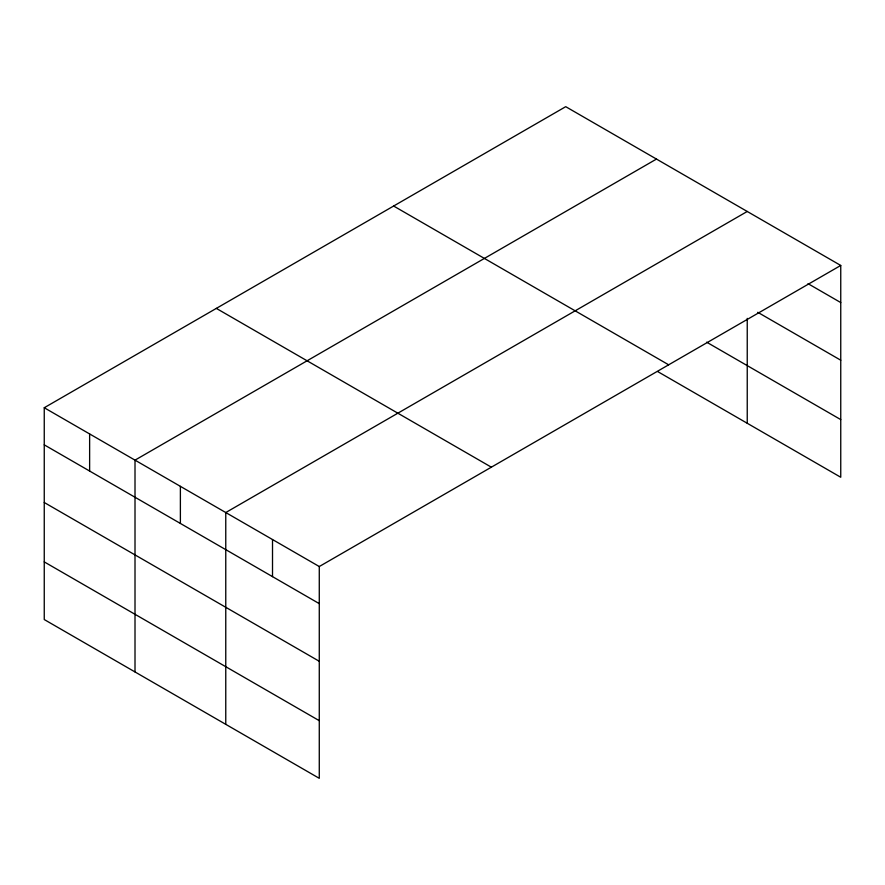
<?xml version="1.0" encoding="UTF-8"?>
<svg xmlns="http://www.w3.org/2000/svg" width="885" height="885" viewBox="0 0 885 885"><rect width="100%" height="100%" fill="white"/><g stroke="black" fill="none" stroke-linecap="round" stroke-linejoin="round"><path stroke-width="1.33" d="M840.75 265.456L319.275 566.533L319.275 778.324L44.25 619.544L44.25 407.742L565.725 106.676L840.75 265.456L840.75 477.258L657.677 371.556M656.482 159.068L135.007 460.145L135.007 671.936M747.239 211.471L225.763 512.548L225.763 724.339M808.027 283.665L840.75 302.559M757.759 312.294L840.75 360.206M706.639 342.174L840.75 419.601M393.637 206.028L668.662 364.808M216.338 308.389L491.363 467.18M44.25 407.742L319.275 566.533M44.25 444.845L319.275 603.636M44.25 502.503L319.275 661.283M44.25 561.898L319.275 720.678M747.239 318.368L747.239 423.262M272.514 539.54L272.514 576.644M180.385 486.341L180.385 523.444M89.628 433.949L89.628 471.052"/></g></svg>
